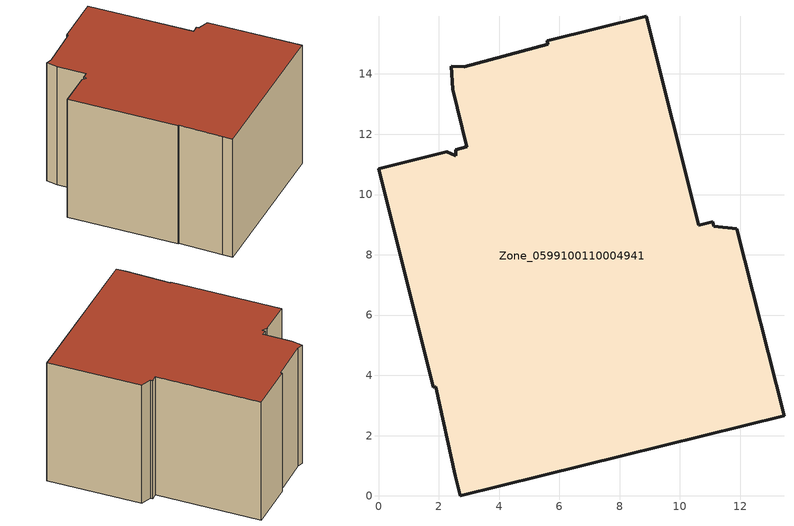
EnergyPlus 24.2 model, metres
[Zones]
Zone_0599100110004941
 floor ground (C_G): 5.62,14.99 5.59,15.1 8.89,15.92 10.62,8.98 11.08,9.09 11.13,8.94 11.89,8.87 13.45,2.65 2.71,0 2.55,0.66 1.91,3.62 1.81,3.6 0,10.85 2.26,11.42 2.57,11.28 2.56,11.49 2.93,11.59 2.46,13.49 2.42,14.25 2.84,14.24 z0
 wall outside (C_F): 2.71,0 13.45,2.65 11.89,8.87 11.13,8.94 11.08,9.09 10.62,8.98 8.89,15.92 5.59,15.1 5.62,14.99 2.84,14.24 2.42,14.25 2.46,13.49 2.93,11.59 2.56,11.49 2.57,11.28 2.26,11.42 0,10.85 1.81,3.6 1.91,3.62 2.55,0.66 2.71,0 z0:8.97
 roof outside (C_R): 2.55,0.66 2.71,0 13.45,2.65 11.89,8.87 11.13,8.94 11.08,9.09 10.62,8.98 8.89,15.92 5.59,15.1 5.62,14.99 2.84,14.24 2.42,14.25 2.46,13.49 2.93,11.59 2.56,11.49 2.57,11.28 2.26,11.42 0,10.85 1.81,3.6 1.91,3.62 z8.97
[BUILDING]
Pand.0599100110004941: North Axis=0; Terrain=City; Loads Convergence Tolerance Value=0.04; Temperature Convergence Tolerance Value=0.4; Solar Distribution=FullExterior; Maximum Number of Warmup Days=25; Minimum Number of Warmup Days=1
[Site:Location]
Rotterdam.The.Hague.AP_ZH_NLD Design_Conditions: Latitude=51.96; Longitude=4.45; Time Zone=1; Elevation=-4.5
[SITE:GROUNDTEMPERATURE:BUILDINGSURFACE]
18, 18, 18, 18, 18, 18, 18, 18, 18, 18, 18, 18
[MATERIAL] Thermal Absorptance=0.9; Solar Absorptance=0.7; Visible Absorptance=0.7
Name | Roughness | Thickness | Conductivity | Density | Specific Heat
G.D.2015-2018 | MediumSmooth | 0.15 | 0.0428571 | 540 | 1210
F.D.2015-2018 | Rough | 0.3 | 0.0666667 | 1920 | 840
R.D.2015-2018 | MediumRough | 0.2 | 0.0333333 | 1500 | 1000
[CONSTRUCTION]
C_G: G.D.2015-2018
C_F: F.D.2015-2018
C_R: R.D.2015-2018
[ZONE]
Zone_0599100110004941: Type=1; Multiplier=1; Ceiling Height=Autocalculate; Volume=Autocalculate; Floor Area=autocalculate; Part of Total Floor Area=Yes
[ZONEINFILTRATION:DESIGNFLOWRATE]
Infil_Zone_0599100110004941: Zone or ZoneList or Space or SpaceList=Zone_0599100110004941; Schedule=AlwaysOn; Design Flow Rate Calculation Method=Flow/Area; Flow Rate per Floor Area=0.0021; Constant Term Coefficient=1; Temperature Term Coefficient=0; Velocity Term Coefficient=0; Velocity Squared Term Coefficient=0
[HVACTEMPLATE:ZONE:IDEALLOADSAIRSYSTEM]
Zone_0599100110004941: Maximum Heating Supply Air Temperature=50; Minimum Cooling Supply Air Temperature=13; Maximum Heating Supply Air Humidity Ratio=0.0156; Minimum Cooling Supply Air Humidity Ratio=0.0077; Heating Limit=NoLimit; Cooling Limit=NoLimit; Dehumidification Control Type=ConstantSensibleHeatRatio; Cooling Sensible Heat Ratio=0.7; Dehumidification Setpoint=60; Humidification Control Type=None; Humidification Setpoint=30; Outdoor Air Method=None; Outdoor Air Flow Rate per Person=0.00944; Outdoor Air Flow Rate per Zone Floor Area=0; Outdoor Air Flow Rate per Zone=0; Demand Controlled Ventilation Type=None; Outdoor Air Economizer Type=NoEconomizer; Heat Recovery Type=None; Sensible Heat Recovery Effectiveness=0.7; Latent Heat Recovery Effectiveness=0.65
[ZONECONTROL:THERMOSTAT]
ThermostatControl_Zone_0599100110004941: Zone or ZoneList=Zone_0599100110004941; Control Type Schedule=DualSetpointControlType; Control 1=Thermostat_Zone_0599100110004941; Temperature Difference Between Cutout And Setpoint=0
[THERMOSTATSETPOINT:DUALSETPOINT]
Thermostat_Zone_0599100110004941: Heating Setpoint Temperature Schedule=HeatingSetpoint_Zone_0599100110004941; Cooling Setpoint Temperature Schedule=CoolingSetpoint_Zone_0599100110004941
[SCHEDULE:COMPACT]
HeatingSetpoint_Zone_0599100110004941: Through: 12/31, For: AllDays, Until: 24:00, 21
CoolingSetpoint_Zone_0599100110004941: Through: 12/31, For: AllDays, Until: 24:00, 24
DualSetpointControlType: Through: 12/31, For: AllDays, Until: 24:00, 4
AlwaysOn: Through: 12/31, For: AllDays, Until: 24:00, 1
